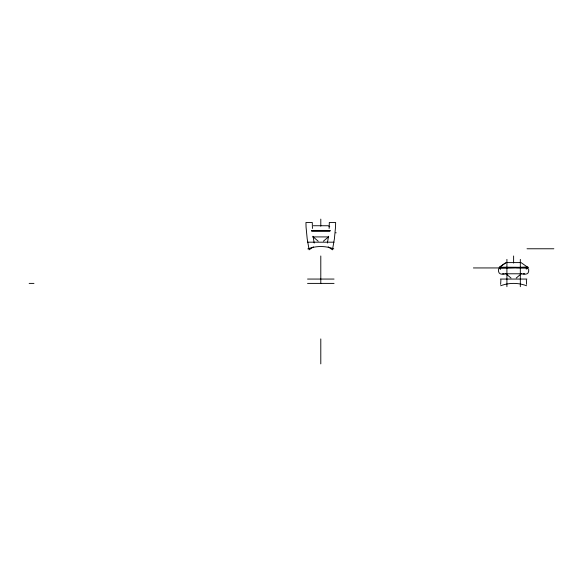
<?xml version="1.0" encoding="UTF-8"?>
<svg xmlns="http://www.w3.org/2000/svg" width="583" height="583" viewBox="0 0 583 583"><rect width="100%" height="100%" fill="white"/><g stroke="black" fill="none" stroke-linecap="round" stroke-linejoin="round"><path stroke-width="0.87" d="M320.796 226.182L320.796 219.106M527.739 267.291L499.5 267.291L506.161 262.605L521.071 262.605L527.739 267.291L527.571 267.976L526.106 268.865M335.946 232.996L335.961 232.457M328.513 237.354L328.615 236.261M526.602 284.373L526.347 279.847M528.081 267.167L526.974 267.167C518.134 267.539 509.105 267.779 500.258 267.94L499.157 267.94L500.476 269.062M498.574 268.865C497.846 274.542 500.994 274.71 506.438 273.784M500.892 279.847L500.637 284.373M323.397 241.194L328.666 236.691M516.217 278.062L521.494 273.565M526.762 269.062L528.009 267.757L516.436 267.692M313.384 246.849L309.114 249.823L307.19 238.826L306.06 227.137L305.951 222.502L312.306 222.502A77.882 55.064 -90 0 0 312.459 228.478M505.374 262.933L499.223 267.342L516.436 267.4M311.621 230.883L329.971 230.883M329.971 230.467L311.621 230.467M502.546 273.784L504.142 273.777M313.341 225.738L328.251 225.738L329.73 226.78M312.335 230.423L330.044 230.423M311.621 231.065L329.971 231.065M313.537 236.917L327.974 236.917M307.54 242.185L334.052 242.185M527.025 248.773L553.85 248.773M473.381 267.94L528.081 267.94M507.516 273.784L519.635 273.784M520.801 273.784C526.238 274.71 529.386 274.542 528.657 268.865M307.54 279.06L334.052 279.06M500.36 279.06L526.872 279.06M29.15 283.396L33.967 283.396M307.54 283.396L334.052 283.396M523.089 273.777L524.685 273.784M499.901 268.836L500.374 269.062M328.2 246.849L332.478 249.823L334.402 238.826L335.524 227.137L335.64 222.502L329.286 222.502A77.882 55.079 -90 0 1 329.125 228.478M505.745 273.565L511.014 278.062M312.918 236.691L318.194 241.194M312.976 236.261L313.078 237.354M520.32 259.369L520.32 286.698M513.616 255.973L513.616 263.05M506.911 259.369L506.911 286.698M320.796 255.973L320.796 283.396M320.796 338.927L320.796 363.894M328.309 237.274A77.882 55.079 -90 0 1 327.376 243.024M314.215 243.024A77.882 55.064 -90 0 1 313.282 237.274M500.629 285.765A36.838 36.838 0 0 1 526.602 285.765M307.809 248.897A36.838 36.838 0 0 1 333.782 248.897"/></g></svg>
